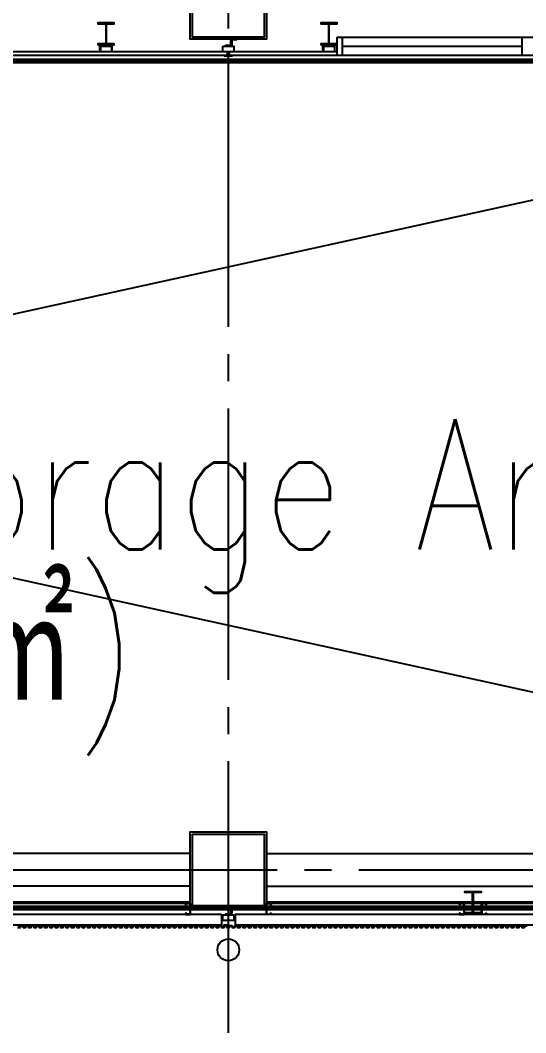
# Model space of a CAD drawing. Header units: millimetres. Extents: x -48783 to 30095, y 6477 to 24477.
# Drawn here: x 22309 to 22774, y 10600 to 11532 of the extents above; entities that cross this region are included whole.
import ezdxf
from ezdxf.enums import TextEntityAlignment as Align

# ---------------------------------------------------------------- set-up
doc = ezdxf.new("R2010")
doc.units = ezdxf.units.MM
doc.header["$LTSCALE"] = 100
doc.linetypes.add('X-N-FAB-L20$0$COL-CEN-LIN', pattern=[3.25, 2.5, -0.25, 0.25, -0.25])
for name, color, linetype in [('0-XREF', 7, 'Continuous'), ('X-N-FAB-L20$0$04', 8, 'Continuous'), ('X-N-FAB-L20$0$08', 8, 'Continuous'), ('X-N-FAB-L20$0$200K新增範圍', 8, 'Continuous'), ('X-N-FAB-L20$0$BLOCK', 8, 'Continuous'), ('X-N-FAB-L20$0$CCL', 8, 'X-N-FAB-L20$0$COL-CEN-LIN'), ('X-N-FAB-L20$0$COL-S', 8, 'Continuous'), ('X-N-FAB-L20$0$TXT-CODE', 8, 'Continuous'), ('X-N-FAB-L20$0$WALL-P', 8, 'Continuous')]:
    doc.layers.add(name, color=color, linetype=linetype)
doc.styles.add('X-N-FAB-L20$0$CHINA', font='simplex.shx', dxfattribs={"width": 0.75, "bigfont": 'chineset.shx'})

# ---------------------------------------------------------------- blocks, each defined once
blk = doc.blocks.new('X-N-FAB-L20$0$A$Cc7bb84f0')
at = {"layer": 'X-N-FAB-L20$0$COL-S'}
for points in [[(0, 70), (70, 70), (70, 0), (0, 0)], [(2, 68), (68, 68), (68, 2), (2, 2)]]:
    blk.add_lwpolyline(points, close=True, dxfattribs=at)
blk = doc.blocks.new('X-N-FAB-L20$0$A$C20c95bda')
at = {"layer": 'X-N-FAB-L20$0$CCL'}
for p, q in [((23520, 0), (23520, 9160)), ((240, 150), (28330, 150))]:
    blk.add_line(p, q, dxfattribs=at)
at = {"layer": 'X-N-FAB-L20$0$200K新增範圍'}
for p in [(23485, 915), (23485, 115)]:
    blk.add_blockref('X-N-FAB-L20$0$A$Cc7bb84f0', p, dxfattribs=at)
blk = doc.blocks.new('X-N-FAB-L20$0$A$C1d07c4d4')
at = {"layer": 'X-N-FAB-L20$0$04'}
for p, q in [((20832.44, 875), (24082.44, 160)), ((20852.44, 160), (24102.44, 875)), ((23182.44, 140), (22352.44, 140)), ((23252.44, 140), (24082.44, 140)), ((23182.44, 110), (22352.44, 110)), ((23252.44, 110), (24082.44, 110)), ((23182.44, 95.25), (22352.44, 95.25)), ((23182.44, 94), (22352.44, 94)), ((24082.44, 95.25), (23252.44, 95.25)), ((24082.44, 94), (23252.44, 94)), ((23211.06, 84), (20823.7, 84)), ((23211.06, 84), (23211.06, 74)), ((24111.99, 84), (23223.82, 84)), ((23223.82, 84), (23223.82, 74)), ((23211.06, 74), (20823.7, 74)), ((24111.99, 74), (23223.82, 74))]:
    blk.add_line(p, q, dxfattribs=at)
for points in [[(23182.44, 90), (23182.44, 160), (23252.44, 160), (23252.44, 90)], [(23184.44, 92), (23184.44, 158), (23250.44, 158), (23250.44, 92)], [(23449.94, 85), (23434.94, 85), (23434.94, 85.9), (23442.14, 85.9), (23442.14, 104.1), (23434.94, 104.1), (23434.94, 105), (23449.94, 105), (23449.94, 104.1), (23442.74, 104.1), (23442.74, 85.9), (23449.94, 85.9)], [(23214.94, 83.5), (23219.94, 83.5), (23219.94, 88.5), (23219.34, 88.5), (23219.34, 84.1), (23214.94, 84.1)], [(23219.94, 85), (23219.94, 90), (23224.94, 90), (23224.94, 89.4), (23220.54, 89.4), (23220.54, 85)], [(23212.44, 83.5), (23222.44, 83.5), (23222.44, 78.5), (23212.44, 78.5)]]:
    blk.add_lwpolyline(points, close=True, dxfattribs=at)
for points in [[(23178.54, 93.08), (23178.1, 93.08, -0.414214), (23178.02, 93.16), (23178.02, 93.84, -0.414214), (23178.1, 93.92), (23182.28, 93.92, -0.414214), (23182.36, 93.84), (23182.36, 84.16, -0.414214), (23182.28, 84.08), (23178.1, 84.08, -0.414214), (23178.02, 84.16), (23178.02, 84.84, -0.414214), (23178.1, 84.92), (23178.54, 84.92), (23178.54, 85), (23178.1, 85, 0.414214), (23177.94, 84.84), (23177.94, 84.16, 0.414214), (23178.1, 84), (23182.28, 84, 0.414214), (23182.44, 84.16), (23182.44, 93.84, 0.414214), (23182.28, 94), (23178.1, 94, 0.414214), (23177.94, 93.84), (23177.94, 93.16, 0.414214), (23178.1, 93), (23178.54, 93)], [(23256.34, 93.08), (23256.78, 93.08, 0.414214), (23256.86, 93.16), (23256.86, 93.84, 0.414214), (23256.78, 93.92), (23252.6, 93.92, 0.414214), (23252.52, 93.84), (23252.52, 84.16, 0.414214), (23252.6, 84.08), (23256.78, 84.08, 0.414214), (23256.86, 84.16), (23256.86, 84.84, 0.414214), (23256.78, 84.92), (23256.34, 84.92), (23256.34, 85), (23256.78, 85, -0.414214), (23256.94, 84.84), (23256.94, 84.16, -0.414214), (23256.78, 84), (23252.6, 84, -0.414214), (23252.44, 84.16), (23252.44, 93.84, -0.414214), (23252.6, 94), (23256.78, 94, -0.414214), (23256.94, 93.84), (23256.94, 93.16, -0.414214), (23256.78, 93), (23256.34, 93)], [(23430.58, 93.08), (23430.14, 93.08, -0.414214), (23430.06, 93.16), (23430.06, 93.84, -0.414214), (23430.14, 93.92), (23434.32, 93.92, -0.414214), (23434.4, 93.84), (23434.4, 84.16, -0.414214), (23434.32, 84.08), (23430.14, 84.08, -0.414214), (23430.06, 84.16), (23430.06, 84.84, -0.414214), (23430.14, 84.92), (23430.58, 84.92), (23430.58, 85), (23430.14, 85, 0.414214), (23429.98, 84.84), (23429.98, 84.16, 0.414214), (23430.14, 84), (23434.32, 84, 0.414214), (23434.48, 84.16), (23434.48, 93.84, 0.414214), (23434.32, 94), (23430.14, 94, 0.414214), (23429.98, 93.84), (23429.98, 93.16, 0.414214), (23430.14, 93), (23430.58, 93)], [(23454.3, 93.08), (23454.74, 93.08, 0.414214), (23454.82, 93.16), (23454.82, 93.84, 0.414214), (23454.74, 93.92), (23450.56, 93.92, 0.414214), (23450.48, 93.84), (23450.48, 84.16, 0.414214), (23450.56, 84.08), (23454.74, 84.08, 0.414214), (23454.82, 84.16), (23454.82, 84.84, 0.414214), (23454.74, 84.92), (23454.3, 84.92), (23454.3, 85), (23454.74, 85, -0.414214), (23454.9, 84.84), (23454.9, 84.16, -0.414214), (23454.74, 84), (23450.56, 84, -0.414214), (23450.4, 84.16), (23450.4, 93.84, -0.414214), (23450.56, 94), (23454.74, 94, -0.414214), (23454.9, 93.84), (23454.9, 93.16, -0.414214), (23454.74, 93), (23454.3, 93)]]:
    blk.add_lwpolyline(points, format="xyb", close=True, dxfattribs=at)
for points in [[(23038.74, 73.65), (23039.44, 73.9), (23039.42, 73.95), (23038.73, 73.7), (23035.99, 73.7), (23035.99, 72.1), (23033.61, 72.1), (23033.61, 73.55), (23031.03, 73.55), (23031.03, 72.1), (23028.65, 72.1), (23028.65, 73.55), (23026.07, 73.55), (23026.07, 72.1), (23023.69, 72.1)], [(23023.64, 72.05), (23026.12, 72.05), (23026.12, 73.5), (23028.6, 73.5), (23028.6, 72.05), (23031.08, 72.05), (23031.08, 73.5), (23033.56, 73.5), (23033.56, 72.05), (23036.04, 72.05), (23036.04, 73.65), (23038.75, 73.65)]]:
    blk.add_lwpolyline(points, dxfattribs=at)
for points in [[(23053.54, 73.65), (23054.24, 73.9), (23054.22, 73.95), (23053.53, 73.7), (23050.79, 73.7), (23050.79, 72.1), (23048.41, 72.1), (23048.41, 73.55), (23045.83, 73.55), (23045.83, 72.1), (23043.45, 72.1), (23043.45, 73.55), (23040.87, 73.55), (23040.87, 72.1), (23038.49, 72.1), (23038.49, 73.6), (23039.44, 73.6, 1), (23039.44, 74), (23037.37, 74), (23037.24, 73.87), (23037.11, 74), (23035.74, 74), (23035.74, 73.95), (23037.09, 73.95), (23037.24, 73.8), (23037.39, 73.95), (23039.44, 73.95, -1), (23039.44, 73.65), (23038.44, 73.65), (23038.44, 72.05), (23040.92, 72.05), (23040.92, 73.5), (23043.4, 73.5), (23043.4, 72.05), (23045.88, 72.05), (23045.88, 73.5), (23048.36, 73.5), (23048.36, 72.05), (23050.84, 72.05), (23050.84, 73.65), (23053.55, 73.65)], [(23068.34, 73.65), (23069.04, 73.9), (23069.02, 73.95), (23068.33, 73.7), (23065.59, 73.7), (23065.59, 72.1), (23063.21, 72.1), (23063.21, 73.55), (23060.63, 73.55), (23060.63, 72.1), (23058.25, 72.1), (23058.25, 73.55), (23055.67, 73.55), (23055.67, 72.1), (23053.29, 72.1), (23053.29, 73.6), (23054.24, 73.6, 1), (23054.24, 74), (23052.17, 74), (23052.04, 73.87), (23051.91, 74), (23050.54, 74), (23050.54, 73.95), (23051.89, 73.95), (23052.04, 73.8), (23052.19, 73.95), (23054.24, 73.95, -1), (23054.24, 73.65), (23053.24, 73.65), (23053.24, 72.05), (23055.72, 72.05), (23055.72, 73.5), (23058.2, 73.5), (23058.2, 72.05), (23060.68, 72.05), (23060.68, 73.5), (23063.16, 73.5), (23063.16, 72.05), (23065.64, 72.05), (23065.64, 73.65), (23068.35, 73.65)], [(23083.14, 73.65), (23083.84, 73.9), (23083.82, 73.95), (23083.13, 73.7), (23080.39, 73.7), (23080.39, 72.1), (23078.01, 72.1), (23078.01, 73.55), (23075.43, 73.55), (23075.43, 72.1), (23073.05, 72.1), (23073.05, 73.55), (23070.47, 73.55), (23070.47, 72.1), (23068.09, 72.1), (23068.09, 73.6), (23069.04, 73.6, 1), (23069.04, 74), (23066.97, 74), (23066.84, 73.87), (23066.71, 74), (23065.34, 74), (23065.34, 73.95), (23066.69, 73.95), (23066.84, 73.8), (23066.99, 73.95), (23069.04, 73.95, -1), (23069.04, 73.65), (23068.04, 73.65), (23068.04, 72.05), (23070.52, 72.05), (23070.52, 73.5), (23073, 73.5), (23073, 72.05), (23075.48, 72.05), (23075.48, 73.5), (23077.96, 73.5), (23077.96, 72.05), (23080.44, 72.05), (23080.44, 73.65), (23083.15, 73.65)], [(23097.94, 73.65), (23098.64, 73.9), (23098.62, 73.95), (23097.93, 73.7), (23095.19, 73.7), (23095.19, 72.1), (23092.81, 72.1), (23092.81, 73.55), (23090.23, 73.55), (23090.23, 72.1), (23087.85, 72.1), (23087.85, 73.55), (23085.27, 73.55), (23085.27, 72.1), (23082.89, 72.1), (23082.89, 73.6), (23083.84, 73.6, 1), (23083.84, 74), (23081.77, 74), (23081.64, 73.87), (23081.51, 74), (23080.14, 74), (23080.14, 73.95), (23081.49, 73.95), (23081.64, 73.8), (23081.79, 73.95), (23083.84, 73.95, -1), (23083.84, 73.65), (23082.84, 73.65), (23082.84, 72.05), (23085.32, 72.05), (23085.32, 73.5), (23087.8, 73.5), (23087.8, 72.05), (23090.28, 72.05), (23090.28, 73.5), (23092.76, 73.5), (23092.76, 72.05), (23095.24, 72.05), (23095.24, 73.65), (23097.95, 73.65)], [(23112.74, 73.65), (23113.44, 73.9), (23113.42, 73.95), (23112.73, 73.7), (23109.99, 73.7), (23109.99, 72.1), (23107.61, 72.1), (23107.61, 73.55), (23105.03, 73.55), (23105.03, 72.1), (23102.65, 72.1), (23102.65, 73.55), (23100.07, 73.55), (23100.07, 72.1), (23097.69, 72.1), (23097.69, 73.6), (23098.64, 73.6, 1), (23098.64, 74), (23096.57, 74), (23096.44, 73.87), (23096.31, 74), (23094.94, 74), (23094.94, 73.95), (23096.29, 73.95), (23096.44, 73.8), (23096.59, 73.95), (23098.64, 73.95, -1), (23098.64, 73.65), (23097.64, 73.65), (23097.64, 72.05), (23100.12, 72.05), (23100.12, 73.5), (23102.6, 73.5), (23102.6, 72.05), (23105.08, 72.05), (23105.08, 73.5), (23107.56, 73.5), (23107.56, 72.05), (23110.04, 72.05), (23110.04, 73.65), (23112.75, 73.65)], [(23127.54, 73.65), (23128.24, 73.9), (23128.22, 73.95), (23127.53, 73.7), (23124.79, 73.7), (23124.79, 72.1), (23122.41, 72.1), (23122.41, 73.55), (23119.83, 73.55), (23119.83, 72.1), (23117.45, 72.1), (23117.45, 73.55), (23114.87, 73.55), (23114.87, 72.1), (23112.49, 72.1), (23112.49, 73.6), (23113.44, 73.6, 1), (23113.44, 74), (23111.37, 74), (23111.24, 73.87), (23111.11, 74), (23109.74, 74), (23109.74, 73.95), (23111.09, 73.95), (23111.24, 73.8), (23111.39, 73.95), (23113.44, 73.95, -1), (23113.44, 73.65), (23112.44, 73.65), (23112.44, 72.05), (23114.92, 72.05), (23114.92, 73.5), (23117.4, 73.5), (23117.4, 72.05), (23119.88, 72.05), (23119.88, 73.5), (23122.36, 73.5), (23122.36, 72.05), (23124.84, 72.05), (23124.84, 73.65), (23127.55, 73.65)], [(23142.34, 73.65), (23143.04, 73.9), (23143.02, 73.95), (23142.33, 73.7), (23139.59, 73.7), (23139.59, 72.1), (23137.21, 72.1), (23137.21, 73.55), (23134.63, 73.55), (23134.63, 72.1), (23132.25, 72.1), (23132.25, 73.55), (23129.67, 73.55), (23129.67, 72.1), (23127.29, 72.1), (23127.29, 73.6), (23128.24, 73.6, 1), (23128.24, 74), (23126.17, 74), (23126.04, 73.87), (23125.91, 74), (23124.54, 74), (23124.54, 73.95), (23125.89, 73.95), (23126.04, 73.8), (23126.19, 73.95), (23128.24, 73.95, -1), (23128.24, 73.65), (23127.24, 73.65), (23127.24, 72.05), (23129.72, 72.05), (23129.72, 73.5), (23132.2, 73.5), (23132.2, 72.05), (23134.68, 72.05), (23134.68, 73.5), (23137.16, 73.5), (23137.16, 72.05), (23139.64, 72.05), (23139.64, 73.65), (23142.35, 73.65)], [(23157.14, 73.65), (23157.84, 73.9), (23157.82, 73.95), (23157.13, 73.7), (23154.39, 73.7), (23154.39, 72.1), (23152.01, 72.1), (23152.01, 73.55), (23149.43, 73.55), (23149.43, 72.1), (23147.05, 72.1), (23147.05, 73.55), (23144.47, 73.55), (23144.47, 72.1), (23142.09, 72.1), (23142.09, 73.6), (23143.04, 73.6, 1), (23143.04, 74), (23140.97, 74), (23140.84, 73.87), (23140.71, 74), (23139.34, 74), (23139.34, 73.95), (23140.69, 73.95), (23140.84, 73.8), (23140.99, 73.95), (23143.04, 73.95, -1), (23143.04, 73.65), (23142.04, 73.65), (23142.04, 72.05), (23144.52, 72.05), (23144.52, 73.5), (23147, 73.5), (23147, 72.05), (23149.48, 72.05), (23149.48, 73.5), (23151.96, 73.5), (23151.96, 72.05), (23154.44, 72.05), (23154.44, 73.65), (23157.15, 73.65)], [(23171.94, 73.65), (23172.64, 73.9), (23172.62, 73.95), (23171.93, 73.7), (23169.19, 73.7), (23169.19, 72.1), (23166.81, 72.1), (23166.81, 73.55), (23164.23, 73.55), (23164.23, 72.1), (23161.85, 72.1), (23161.85, 73.55), (23159.27, 73.55), (23159.27, 72.1), (23156.89, 72.1), (23156.89, 73.6), (23157.84, 73.6, 1), (23157.84, 74), (23155.77, 74), (23155.64, 73.87), (23155.51, 74), (23154.14, 74), (23154.14, 73.95), (23155.49, 73.95), (23155.64, 73.8), (23155.79, 73.95), (23157.84, 73.95, -1), (23157.84, 73.65), (23156.84, 73.65), (23156.84, 72.05), (23159.32, 72.05), (23159.32, 73.5), (23161.8, 73.5), (23161.8, 72.05), (23164.28, 72.05), (23164.28, 73.5), (23166.76, 73.5), (23166.76, 72.05), (23169.24, 72.05), (23169.24, 73.65), (23171.95, 73.65)], [(23186.74, 73.65), (23187.44, 73.9), (23187.42, 73.95), (23186.73, 73.7), (23183.99, 73.7), (23183.99, 72.1), (23181.61, 72.1), (23181.61, 73.55), (23179.03, 73.55), (23179.03, 72.1), (23176.65, 72.1), (23176.65, 73.55), (23174.07, 73.55), (23174.07, 72.1), (23171.69, 72.1), (23171.69, 73.6), (23172.64, 73.6, 1), (23172.64, 74), (23170.57, 74), (23170.44, 73.87), (23170.31, 74), (23168.94, 74), (23168.94, 73.95), (23170.29, 73.95), (23170.44, 73.8), (23170.59, 73.95), (23172.64, 73.95, -1), (23172.64, 73.65), (23171.64, 73.65), (23171.64, 72.05), (23174.12, 72.05), (23174.12, 73.5), (23176.6, 73.5), (23176.6, 72.05), (23179.08, 72.05), (23179.08, 73.5), (23181.56, 73.5), (23181.56, 72.05), (23184.04, 72.05), (23184.04, 73.65), (23186.75, 73.65)], [(23201.54, 73.65), (23202.24, 73.9), (23202.22, 73.95), (23201.53, 73.7), (23198.79, 73.7), (23198.79, 72.1), (23196.41, 72.1), (23196.41, 73.55), (23193.83, 73.55), (23193.83, 72.1), (23191.45, 72.1), (23191.45, 73.55), (23188.87, 73.55), (23188.87, 72.1), (23186.49, 72.1), (23186.49, 73.6), (23187.44, 73.6, 1), (23187.44, 74), (23185.37, 74), (23185.24, 73.87), (23185.11, 74), (23183.74, 74), (23183.74, 73.95), (23185.09, 73.95), (23185.24, 73.8), (23185.39, 73.95), (23187.44, 73.95, -1), (23187.44, 73.65), (23186.44, 73.65), (23186.44, 72.05), (23188.92, 72.05), (23188.92, 73.5), (23191.4, 73.5), (23191.4, 72.05), (23193.88, 72.05), (23193.88, 73.5), (23196.36, 73.5), (23196.36, 72.05), (23198.84, 72.05), (23198.84, 73.65), (23201.55, 73.65)], [(23216.34, 73.65), (23217.04, 73.9), (23217.02, 73.95), (23216.33, 73.7), (23213.59, 73.7), (23213.59, 72.1), (23211.21, 72.1), (23211.21, 73.55), (23208.63, 73.55), (23208.63, 72.1), (23206.25, 72.1), (23206.25, 73.55), (23203.67, 73.55), (23203.67, 72.1), (23201.29, 72.1), (23201.29, 73.6), (23202.24, 73.6, 1), (23202.24, 74), (23200.17, 74), (23200.04, 73.87), (23199.91, 74), (23198.54, 74), (23198.54, 73.95), (23199.89, 73.95), (23200.04, 73.8), (23200.19, 73.95), (23202.24, 73.95, -1), (23202.24, 73.65), (23201.24, 73.65), (23201.24, 72.05), (23203.72, 72.05), (23203.72, 73.5), (23206.2, 73.5), (23206.2, 72.05), (23208.68, 72.05), (23208.68, 73.5), (23211.16, 73.5), (23211.16, 72.05), (23213.64, 72.05), (23213.64, 73.65), (23216.35, 73.65)], [(23231.14, 73.65), (23231.84, 73.9), (23231.82, 73.95), (23231.13, 73.7), (23228.39, 73.7), (23228.39, 72.1), (23226.01, 72.1), (23226.01, 73.55), (23223.43, 73.55), (23223.43, 72.1), (23221.05, 72.1), (23221.05, 73.55), (23218.47, 73.55), (23218.47, 72.1), (23216.09, 72.1), (23216.09, 73.6), (23217.04, 73.6, 1), (23217.04, 74), (23214.97, 74), (23214.84, 73.87), (23214.71, 74), (23213.34, 74), (23213.34, 73.95), (23214.69, 73.95), (23214.84, 73.8), (23214.99, 73.95), (23217.04, 73.95, -1), (23217.04, 73.65), (23216.04, 73.65), (23216.04, 72.05), (23218.52, 72.05), (23218.52, 73.5), (23221, 73.5), (23221, 72.05), (23223.48, 72.05), (23223.48, 73.5), (23225.96, 73.5), (23225.96, 72.05), (23228.44, 72.05), (23228.44, 73.65), (23231.15, 73.65)], [(23245.94, 73.65), (23246.64, 73.9), (23246.62, 73.95), (23245.93, 73.7), (23243.19, 73.7), (23243.19, 72.1), (23240.81, 72.1), (23240.81, 73.55), (23238.23, 73.55), (23238.23, 72.1), (23235.85, 72.1), (23235.85, 73.55), (23233.27, 73.55), (23233.27, 72.1), (23230.89, 72.1), (23230.89, 73.6), (23231.84, 73.6, 1), (23231.84, 74), (23229.77, 74), (23229.64, 73.87), (23229.51, 74), (23228.14, 74), (23228.14, 73.95), (23229.49, 73.95), (23229.64, 73.8), (23229.79, 73.95), (23231.84, 73.95, -1), (23231.84, 73.65), (23230.84, 73.65), (23230.84, 72.05), (23233.32, 72.05), (23233.32, 73.5), (23235.8, 73.5), (23235.8, 72.05), (23238.28, 72.05), (23238.28, 73.5), (23240.76, 73.5), (23240.76, 72.05), (23243.24, 72.05), (23243.24, 73.65), (23245.95, 73.65)], [(23260.74, 73.65), (23261.44, 73.9), (23261.42, 73.95), (23260.73, 73.7), (23257.99, 73.7), (23257.99, 72.1), (23255.61, 72.1), (23255.61, 73.55), (23253.03, 73.55), (23253.03, 72.1), (23250.65, 72.1), (23250.65, 73.55), (23248.07, 73.55), (23248.07, 72.1), (23245.69, 72.1), (23245.69, 73.6), (23246.64, 73.6, 1), (23246.64, 74), (23244.57, 74), (23244.44, 73.87), (23244.31, 74), (23242.94, 74), (23242.94, 73.95), (23244.29, 73.95), (23244.44, 73.8), (23244.59, 73.95), (23246.64, 73.95, -1), (23246.64, 73.65), (23245.64, 73.65), (23245.64, 72.05), (23248.12, 72.05), (23248.12, 73.5), (23250.6, 73.5), (23250.6, 72.05), (23253.08, 72.05), (23253.08, 73.5), (23255.56, 73.5), (23255.56, 72.05), (23258.04, 72.05), (23258.04, 73.65), (23260.75, 73.65)], [(23275.54, 73.65), (23276.24, 73.9), (23276.22, 73.95), (23275.53, 73.7), (23272.79, 73.7), (23272.79, 72.1), (23270.41, 72.1), (23270.41, 73.55), (23267.83, 73.55), (23267.83, 72.1), (23265.45, 72.1), (23265.45, 73.55), (23262.87, 73.55), (23262.87, 72.1), (23260.49, 72.1), (23260.49, 73.6), (23261.44, 73.6, 1), (23261.44, 74), (23259.37, 74), (23259.24, 73.87), (23259.11, 74), (23257.74, 74), (23257.74, 73.95), (23259.09, 73.95), (23259.24, 73.8), (23259.39, 73.95), (23261.44, 73.95, -1), (23261.44, 73.65), (23260.44, 73.65), (23260.44, 72.05), (23262.92, 72.05), (23262.92, 73.5), (23265.4, 73.5), (23265.4, 72.05), (23267.88, 72.05), (23267.88, 73.5), (23270.36, 73.5), (23270.36, 72.05), (23272.84, 72.05), (23272.84, 73.65), (23275.55, 73.65)], [(23290.34, 73.65), (23291.04, 73.9), (23291.02, 73.95), (23290.33, 73.7), (23287.59, 73.7), (23287.59, 72.1), (23285.21, 72.1), (23285.21, 73.55), (23282.63, 73.55), (23282.63, 72.1), (23280.25, 72.1), (23280.25, 73.55), (23277.67, 73.55), (23277.67, 72.1), (23275.29, 72.1), (23275.29, 73.6), (23276.24, 73.6, 1), (23276.24, 74), (23274.17, 74), (23274.04, 73.87), (23273.91, 74), (23272.54, 74), (23272.54, 73.95), (23273.89, 73.95), (23274.04, 73.8), (23274.19, 73.95), (23276.24, 73.95, -1), (23276.24, 73.65), (23275.24, 73.65), (23275.24, 72.05), (23277.72, 72.05), (23277.72, 73.5), (23280.2, 73.5), (23280.2, 72.05), (23282.68, 72.05), (23282.68, 73.5), (23285.16, 73.5), (23285.16, 72.05), (23287.64, 72.05), (23287.64, 73.65), (23290.35, 73.65)], [(23305.14, 73.65), (23305.84, 73.9), (23305.82, 73.95), (23305.13, 73.7), (23302.39, 73.7), (23302.39, 72.1), (23300.01, 72.1), (23300.01, 73.55), (23297.43, 73.55), (23297.43, 72.1), (23295.05, 72.1), (23295.05, 73.55), (23292.47, 73.55), (23292.47, 72.1), (23290.09, 72.1), (23290.09, 73.6), (23291.04, 73.6, 1), (23291.04, 74), (23288.97, 74), (23288.84, 73.87), (23288.71, 74), (23287.34, 74), (23287.34, 73.95), (23288.69, 73.95), (23288.84, 73.8), (23288.99, 73.95), (23291.04, 73.95, -1), (23291.04, 73.65), (23290.04, 73.65), (23290.04, 72.05), (23292.52, 72.05), (23292.52, 73.5), (23295, 73.5), (23295, 72.05), (23297.48, 72.05), (23297.48, 73.5), (23299.96, 73.5), (23299.96, 72.05), (23302.44, 72.05), (23302.44, 73.65), (23305.15, 73.65)], [(23319.94, 73.65), (23320.64, 73.9), (23320.62, 73.95), (23319.93, 73.7), (23317.19, 73.7), (23317.19, 72.1), (23314.81, 72.1), (23314.81, 73.55), (23312.23, 73.55), (23312.23, 72.1), (23309.85, 72.1), (23309.85, 73.55), (23307.27, 73.55), (23307.27, 72.1), (23304.89, 72.1), (23304.89, 73.6), (23305.84, 73.6, 1), (23305.84, 74), (23303.77, 74), (23303.64, 73.87), (23303.51, 74), (23302.14, 74), (23302.14, 73.95), (23303.49, 73.95), (23303.64, 73.8), (23303.79, 73.95), (23305.84, 73.95, -1), (23305.84, 73.65), (23304.84, 73.65), (23304.84, 72.05), (23307.32, 72.05), (23307.32, 73.5), (23309.8, 73.5), (23309.8, 72.05), (23312.28, 72.05), (23312.28, 73.5), (23314.76, 73.5), (23314.76, 72.05), (23317.24, 72.05), (23317.24, 73.65), (23319.95, 73.65)], [(23334.74, 73.65), (23335.44, 73.9), (23335.42, 73.95), (23334.73, 73.7), (23331.99, 73.7), (23331.99, 72.1), (23329.61, 72.1), (23329.61, 73.55), (23327.03, 73.55), (23327.03, 72.1), (23324.65, 72.1), (23324.65, 73.55), (23322.07, 73.55), (23322.07, 72.1), (23319.69, 72.1), (23319.69, 73.6), (23320.64, 73.6, 1), (23320.64, 74), (23318.57, 74), (23318.44, 73.87), (23318.31, 74), (23316.94, 74), (23316.94, 73.95), (23318.29, 73.95), (23318.44, 73.8), (23318.59, 73.95), (23320.64, 73.95, -1), (23320.64, 73.65), (23319.64, 73.65), (23319.64, 72.05), (23322.12, 72.05), (23322.12, 73.5), (23324.6, 73.5), (23324.6, 72.05), (23327.08, 72.05), (23327.08, 73.5), (23329.56, 73.5), (23329.56, 72.05), (23332.04, 72.05), (23332.04, 73.65), (23334.75, 73.65)], [(23349.54, 73.65), (23350.24, 73.9), (23350.22, 73.95), (23349.53, 73.7), (23346.79, 73.7), (23346.79, 72.1), (23344.41, 72.1), (23344.41, 73.55), (23341.83, 73.55), (23341.83, 72.1), (23339.45, 72.1), (23339.45, 73.55), (23336.87, 73.55), (23336.87, 72.1), (23334.49, 72.1), (23334.49, 73.6), (23335.44, 73.6, 1), (23335.44, 74), (23333.37, 74), (23333.24, 73.87), (23333.11, 74), (23331.74, 74), (23331.74, 73.95), (23333.09, 73.95), (23333.24, 73.8), (23333.39, 73.95), (23335.44, 73.95, -1), (23335.44, 73.65), (23334.44, 73.65), (23334.44, 72.05), (23336.92, 72.05), (23336.92, 73.5), (23339.4, 73.5), (23339.4, 72.05), (23341.88, 72.05), (23341.88, 73.5), (23344.36, 73.5), (23344.36, 72.05), (23346.84, 72.05), (23346.84, 73.65), (23349.55, 73.65)], [(23364.34, 73.65), (23365.04, 73.9), (23365.02, 73.95), (23364.33, 73.7), (23361.59, 73.7), (23361.59, 72.1), (23359.21, 72.1), (23359.21, 73.55), (23356.63, 73.55), (23356.63, 72.1), (23354.25, 72.1), (23354.25, 73.55), (23351.67, 73.55), (23351.67, 72.1), (23349.29, 72.1), (23349.29, 73.6), (23350.24, 73.6, 1), (23350.24, 74), (23348.17, 74), (23348.04, 73.87), (23347.91, 74), (23346.54, 74), (23346.54, 73.95), (23347.89, 73.95), (23348.04, 73.8), (23348.19, 73.95), (23350.24, 73.95, -1), (23350.24, 73.65), (23349.24, 73.65), (23349.24, 72.05), (23351.72, 72.05), (23351.72, 73.5), (23354.2, 73.5), (23354.2, 72.05), (23356.68, 72.05), (23356.68, 73.5), (23359.16, 73.5), (23359.16, 72.05), (23361.64, 72.05), (23361.64, 73.65), (23364.35, 73.65)], [(23379.14, 73.65), (23379.84, 73.9), (23379.82, 73.95), (23379.13, 73.7), (23376.39, 73.7), (23376.39, 72.1), (23374.01, 72.1), (23374.01, 73.55), (23371.43, 73.55), (23371.43, 72.1), (23369.05, 72.1), (23369.05, 73.55), (23366.47, 73.55), (23366.47, 72.1), (23364.09, 72.1), (23364.09, 73.6), (23365.04, 73.6, 1), (23365.04, 74), (23362.97, 74), (23362.84, 73.87), (23362.71, 74), (23361.34, 74), (23361.34, 73.95), (23362.69, 73.95), (23362.84, 73.8), (23362.99, 73.95), (23365.04, 73.95, -1), (23365.04, 73.65), (23364.04, 73.65), (23364.04, 72.05), (23366.52, 72.05), (23366.52, 73.5), (23369, 73.5), (23369, 72.05), (23371.48, 72.05), (23371.48, 73.5), (23373.96, 73.5), (23373.96, 72.05), (23376.44, 72.05), (23376.44, 73.65), (23379.15, 73.65)], [(23393.94, 73.65), (23394.64, 73.9), (23394.62, 73.95), (23393.93, 73.7), (23391.19, 73.7), (23391.19, 72.1), (23388.81, 72.1), (23388.81, 73.55), (23386.23, 73.55), (23386.23, 72.1), (23383.85, 72.1), (23383.85, 73.55), (23381.27, 73.55), (23381.27, 72.1), (23378.89, 72.1), (23378.89, 73.6), (23379.84, 73.6, 1), (23379.84, 74), (23377.77, 74), (23377.64, 73.87), (23377.51, 74), (23376.14, 74), (23376.14, 73.95), (23377.49, 73.95), (23377.64, 73.8), (23377.79, 73.95), (23379.84, 73.95, -1), (23379.84, 73.65), (23378.84, 73.65), (23378.84, 72.05), (23381.32, 72.05), (23381.32, 73.5), (23383.8, 73.5), (23383.8, 72.05), (23386.28, 72.05), (23386.28, 73.5), (23388.76, 73.5), (23388.76, 72.05), (23391.24, 72.05), (23391.24, 73.65), (23393.95, 73.65)], [(23408.74, 73.65), (23409.44, 73.9), (23409.42, 73.95), (23408.73, 73.7), (23405.99, 73.7), (23405.99, 72.1), (23403.61, 72.1), (23403.61, 73.55), (23401.03, 73.55), (23401.03, 72.1), (23398.65, 72.1), (23398.65, 73.55), (23396.07, 73.55), (23396.07, 72.1), (23393.69, 72.1), (23393.69, 73.6), (23394.64, 73.6, 1), (23394.64, 74), (23392.57, 74), (23392.44, 73.87), (23392.31, 74), (23390.94, 74), (23390.94, 73.95), (23392.29, 73.95), (23392.44, 73.8), (23392.59, 73.95), (23394.64, 73.95, -1), (23394.64, 73.65), (23393.64, 73.65), (23393.64, 72.05), (23396.12, 72.05), (23396.12, 73.5), (23398.6, 73.5), (23398.6, 72.05), (23401.08, 72.05), (23401.08, 73.5), (23403.56, 73.5), (23403.56, 72.05), (23406.04, 72.05), (23406.04, 73.65), (23408.75, 73.65)], [(23423.54, 73.65), (23424.24, 73.9), (23424.22, 73.95), (23423.53, 73.7), (23420.79, 73.7), (23420.79, 72.1), (23418.41, 72.1), (23418.41, 73.55), (23415.83, 73.55), (23415.83, 72.1), (23413.45, 72.1), (23413.45, 73.55), (23410.87, 73.55), (23410.87, 72.1), (23408.49, 72.1), (23408.49, 73.6), (23409.44, 73.6, 1), (23409.44, 74), (23407.37, 74), (23407.24, 73.87), (23407.11, 74), (23405.74, 74), (23405.74, 73.95), (23407.09, 73.95), (23407.24, 73.8), (23407.39, 73.95), (23409.44, 73.95, -1), (23409.44, 73.65), (23408.44, 73.65), (23408.44, 72.05), (23410.92, 72.05), (23410.92, 73.5), (23413.4, 73.5), (23413.4, 72.05), (23415.88, 72.05), (23415.88, 73.5), (23418.36, 73.5), (23418.36, 72.05), (23420.84, 72.05), (23420.84, 73.65), (23423.55, 73.65)], [(23438.34, 73.65), (23439.04, 73.9), (23439.02, 73.95), (23438.33, 73.7), (23435.59, 73.7), (23435.59, 72.1), (23433.21, 72.1), (23433.21, 73.55), (23430.63, 73.55), (23430.63, 72.1), (23428.25, 72.1), (23428.25, 73.55), (23425.67, 73.55), (23425.67, 72.1), (23423.29, 72.1), (23423.29, 73.6), (23424.24, 73.6, 1), (23424.24, 74), (23422.17, 74), (23422.04, 73.87), (23421.91, 74), (23420.54, 74), (23420.54, 73.95), (23421.89, 73.95), (23422.04, 73.8), (23422.19, 73.95), (23424.24, 73.95, -1), (23424.24, 73.65), (23423.24, 73.65), (23423.24, 72.05), (23425.72, 72.05), (23425.72, 73.5), (23428.2, 73.5), (23428.2, 72.05), (23430.68, 72.05), (23430.68, 73.5), (23433.16, 73.5), (23433.16, 72.05), (23435.64, 72.05), (23435.64, 73.65), (23438.35, 73.65)], [(23453.14, 73.65), (23453.84, 73.9), (23453.82, 73.95), (23453.13, 73.7), (23450.39, 73.7), (23450.39, 72.1), (23448.01, 72.1), (23448.01, 73.55), (23445.43, 73.55), (23445.43, 72.1), (23443.05, 72.1), (23443.05, 73.55), (23440.47, 73.55), (23440.47, 72.1), (23438.09, 72.1), (23438.09, 73.6), (23439.04, 73.6, 1), (23439.04, 74), (23436.97, 74), (23436.84, 73.87), (23436.71, 74), (23435.34, 74), (23435.34, 73.95), (23436.69, 73.95), (23436.84, 73.8), (23436.99, 73.95), (23439.04, 73.95, -1), (23439.04, 73.65), (23438.04, 73.65), (23438.04, 72.05), (23440.52, 72.05), (23440.52, 73.5), (23443, 73.5), (23443, 72.05), (23445.48, 72.05), (23445.48, 73.5), (23447.96, 73.5), (23447.96, 72.05), (23450.44, 72.05), (23450.44, 73.65), (23453.15, 73.65)], [(23467.94, 73.65), (23468.64, 73.9), (23468.62, 73.95), (23467.93, 73.7), (23465.19, 73.7), (23465.19, 72.1), (23462.81, 72.1), (23462.81, 73.55), (23460.23, 73.55), (23460.23, 72.1), (23457.85, 72.1), (23457.85, 73.55), (23455.27, 73.55), (23455.27, 72.1), (23452.89, 72.1), (23452.89, 73.6), (23453.84, 73.6, 1), (23453.84, 74), (23451.77, 74), (23451.64, 73.87), (23451.51, 74), (23450.14, 74), (23450.14, 73.95), (23451.49, 73.95), (23451.64, 73.8), (23451.79, 73.95), (23453.84, 73.95, -1), (23453.84, 73.65), (23452.84, 73.65), (23452.84, 72.05), (23455.32, 72.05), (23455.32, 73.5), (23457.8, 73.5), (23457.8, 72.05), (23460.28, 72.05), (23460.28, 73.5), (23462.76, 73.5), (23462.76, 72.05), (23465.24, 72.05), (23465.24, 73.65), (23467.95, 73.65)], [(23482.74, 73.65), (23483.44, 73.9), (23483.42, 73.95), (23482.73, 73.7), (23479.99, 73.7), (23479.99, 72.1), (23477.61, 72.1), (23477.61, 73.55), (23475.03, 73.55), (23475.03, 72.1), (23472.65, 72.1), (23472.65, 73.55), (23470.07, 73.55), (23470.07, 72.1), (23467.69, 72.1), (23467.69, 73.6), (23468.64, 73.6, 1), (23468.64, 74), (23466.57, 74), (23466.44, 73.87), (23466.31, 74), (23464.94, 74), (23464.94, 73.95), (23466.29, 73.95), (23466.44, 73.8), (23466.59, 73.95), (23468.64, 73.95, -1), (23468.64, 73.65), (23467.64, 73.65), (23467.64, 72.05), (23470.12, 72.05), (23470.12, 73.5), (23472.6, 73.5), (23472.6, 72.05), (23475.08, 72.05), (23475.08, 73.5), (23477.56, 73.5), (23477.56, 72.05), (23480.04, 72.05), (23480.04, 73.65), (23482.75, 73.65)], [(23492.41, 73.55), (23489.83, 73.55), (23489.83, 72.1), (23487.45, 72.1), (23487.45, 73.55), (23484.87, 73.55), (23484.87, 72.1), (23482.49, 72.1), (23482.49, 73.6), (23483.44, 73.6, 1), (23483.44, 74), (23481.37, 74), (23481.24, 73.87), (23481.11, 74), (23479.74, 74), (23479.74, 73.95), (23481.09, 73.95), (23481.24, 73.8), (23481.39, 73.95), (23483.44, 73.95, -1), (23483.44, 73.65), (23482.44, 73.65), (23482.44, 72.05), (23484.92, 72.05), (23484.92, 73.5), (23487.4, 73.5), (23487.4, 72.05), (23489.88, 72.05), (23489.88, 73.5), (23492.36, 73.5)]]:
    blk.add_lwpolyline(points, format="xyb", dxfattribs=at)
blk.add_circle((23217.44, 51.38), 10, dxfattribs=at)
at = {"layer": 'X-N-FAB-L20$0$08'}
for p, q in [((23317.44, 892), (24017.44, 892)), ((23317.44, 875), (23317.44, 892)), ((23322.44, 875), (23322.44, 892)), ((23487.44, 892), (23487.44, 875)), ((23322.44, 883.5), (23487.44, 883.5)), ((24017.44, 875), (23317.44, 875))]:
    blk.add_line(p, q, dxfattribs=at)
for points in [[(23182.44, 890), (23182.44, 960), (23252.44, 960), (23252.44, 890)], [(23184.44, 892), (23184.44, 958), (23250.44, 958), (23250.44, 892)], [(23302.44, 885), (23317.44, 885), (23317.44, 885.9), (23310.24, 885.9), (23310.24, 904.1), (23317.44, 904.1), (23317.44, 905), (23302.44, 905), (23302.44, 904.1), (23309.64, 904.1), (23309.64, 885.9), (23302.44, 885.9)], [(23304.34, 880), (23304.34, 885), (23309.34, 885), (23309.34, 884.4), (23304.94, 884.4), (23304.94, 880)], [(23304.94, 883.5), (23314.94, 883.5), (23314.94, 878.5), (23304.94, 878.5)], [(23315.54, 880), (23315.54, 885), (23310.54, 885), (23310.54, 884.4), (23314.94, 884.4), (23314.94, 880)]]:
    blk.add_lwpolyline(points, close=True, dxfattribs=at)
at = {"layer": 'X-N-FAB-L20$0$WALL-P'}
for p, q in [((23317.44, 878.5), (20564.44, 878.5)), ((23317.44, 875), (20564.44, 875))]:
    blk.add_line(p, q, dxfattribs=at)
for points in [[(23097.44, 885), (23112.44, 885), (23112.44, 885.9), (23105.24, 885.9), (23105.24, 904.1), (23112.44, 904.1), (23112.44, 905), (23097.44, 905), (23097.44, 904.1), (23104.64, 904.1), (23104.64, 885.9), (23097.44, 885.9)], [(23214.94, 883.5), (23219.94, 883.5), (23219.94, 888.5), (23219.34, 888.5), (23219.34, 884.1), (23214.94, 884.1)], [(23219.94, 885), (23219.94, 890), (23224.94, 890), (23224.94, 889.4), (23220.54, 889.4), (23220.54, 885)], [(23099.34, 880), (23099.34, 885), (23104.34, 885), (23104.34, 884.4), (23099.94, 884.4), (23099.94, 880)], [(23099.94, 883.5), (23109.94, 883.5), (23109.94, 878.5), (23099.94, 878.5)], [(23110.54, 880), (23110.54, 885), (23105.54, 885), (23105.54, 884.4), (23109.94, 884.4), (23109.94, 880)], [(23212.44, 883.5), (23222.44, 883.5), (23222.44, 878.5), (23212.44, 878.5)], [(23216.44, 875), (23218.44, 875), (23218.44, 878.5), (23216.44, 878.5)]]:
    blk.add_lwpolyline(points, close=True, dxfattribs=at)
blk.add_lwpolyline([(23213.69, 874.8), (23216.69, 874.8), (23216.69, 876.4), (23218.19, 876.4), (23218.19, 874.8), (23221.19, 874.8)], dxfattribs=at)
blk = doc.blocks.new('X-N-FAB-L20')
at = {"const_width": 5}
blk.add_lwpolyline([(20065, 11495), (23435, 11495), (23435, 10715), (20065, 10715)], close=True, dxfattribs=at)
blk.add_blockref('X-N-FAB-L20$0$A$C1d07c4d4', (-717.44, 10625))
at = {"layer": 'X-N-FAB-L20$0$BLOCK'}
blk.add_blockref('X-N-FAB-L20$0$A$C20c95bda', (-1020, 10600), dxfattribs=at)
at = {"layer": 'X-N-FAB-L20$0$TXT-CODE', "style": 'X-N-FAB-L20$0$CHINA', "width": 0.8}
for s, p in [('(Temp)Spares Parts Storage Area', (21850.85, 11105.2)), ('臨時備品儲存區(260㎡)', (21850.85, 10955.2))]:
    blk.add_text(s, height=120, dxfattribs=at).set_placement(p, align=Align.MIDDLE_CENTER)

msp = doc.modelspace()

# ---------------------------------------------------------------- block references
at = {"layer": '0-XREF'}
msp.add_blockref('X-N-FAB-L20', (0, 0), dxfattribs=at)

doc.saveas('drawing.dxf')
